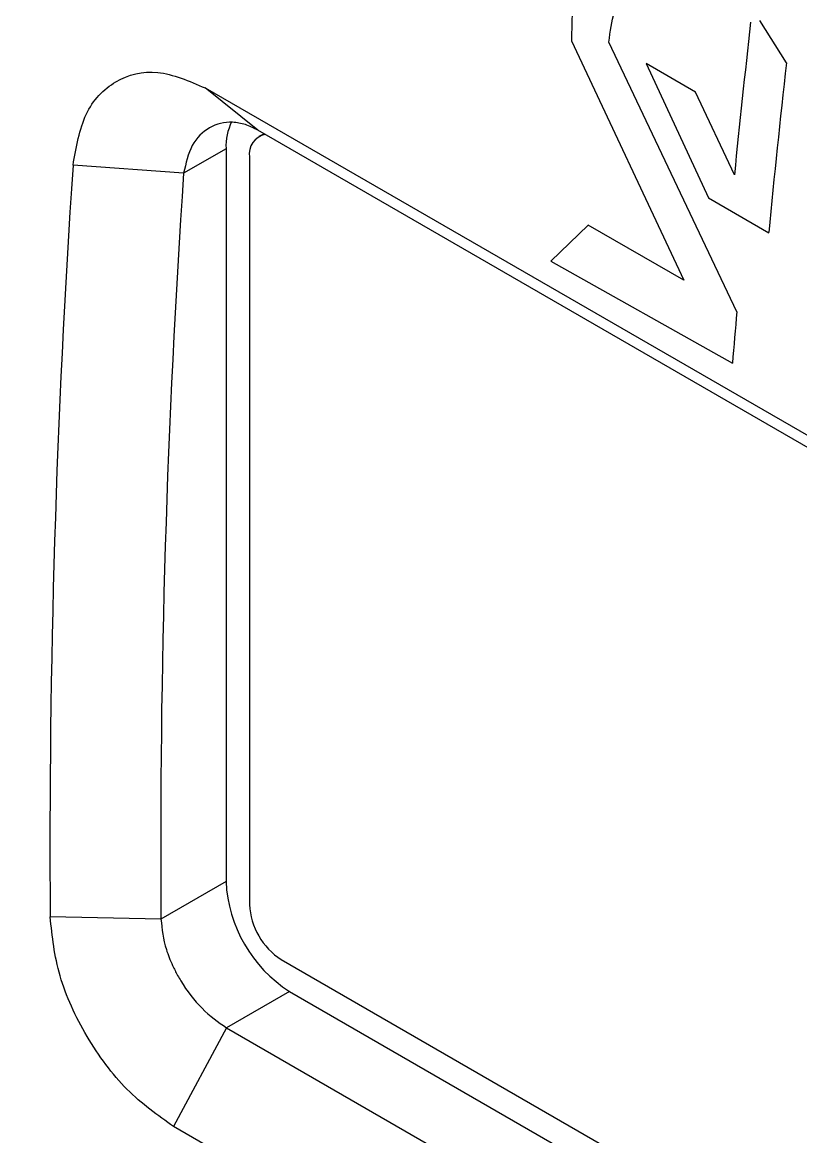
# Model space of a CAD drawing. Extents: x 75 to 2075, y 25 to 1460.
# Drawn here: x 1655.09 to 1679.86, y 798.75 to 834.23 of the extents above; entities that cross this region are included whole.
import ezdxf

# ---------------------------------------------------------------- set-up
doc = ezdxf.new("R2010")
doc.units = 0
doc.header["$LTSCALE"] = 5
doc.linetypes.add('SLD-KATı', pattern=[0])
doc.layers.get('0').update_dxf_attribs({"linetype": 'CONTINUOUS'})

msp = doc.modelspace()

# ---------------------------------------------------------------- linework, layer by layer
at = {"color": 7, "linetype": 'SLD-KATı'}
for p, q in [((1679.405, 832.932), (1678.556, 834.287)), ((1672.567, 833.633), (1676.141, 826.013)), ((1677.829, 825.012), (1673.756, 833.596)), ((1676.516, 832.003), (1674.942, 832.912)), ((1674.942, 832.912), (1676.929, 828.635)), ((1660.914, 832.135), (1715.462, 800.645)), ((1662.59, 830.79), (1660.914, 832.135)), ((1677.751, 829.373), (1676.516, 832.003)), ((1716.915, 799.429), (1662.59, 830.79)), ((1662.679, 830.624), (1662.617, 830.588)), ((1662.794, 830.672), (1662.679, 830.624)), ((1661.575, 830.203), (1660.226, 829.424)), ((1661.575, 830.203), (1661.575, 806.874)), ((1662.321, 829.934), (1662.321, 806.138)), ((1660.226, 829.424), (1656.708, 829.673)), ((1676.929, 828.635), (1678.844, 827.529)), ((1673.099, 827.77), (1671.915, 826.617)), ((1676.141, 826.013), (1673.099, 827.77)), ((1671.915, 826.617), (1677.689, 823.37)), ((1661.575, 806.874), (1659.504, 805.678)), ((1659.504, 805.678), (1655.981, 805.75)), ((1663.332, 804.388), (1718.087, 772.778)), ((1663.596, 803.374), (1661.592, 802.218)), ((1663.596, 803.374), (1718.093, 771.914)), ((1661.592, 802.218), (1659.909, 799.072)), ((1661.592, 802.218), (1716.14, 770.728)), ((1714.457, 767.582), (1659.909, 799.072))]:
    msp.add_line(p, q, dxfattribs=at)
for centre, radius, start, end in [((2040.938, 793.214), 364.982, 173.54818, 174.31436), ((2040.679, 792.673), 363.51, 173.64134, 174.49756), ((1663.396, 830.27), 1.822, 154.3429, 182.1003), ((1662.939, 830.037), 0.626, 100.3526, 189.416), ((1976.744, 807.975), 320.771, 176.12132, 180.39735), ((1977.901, 807.886), 318.405, 176.12132, 180.39735), ((2029.041, 794.129), 352.567, 174.97483, 175.24263), ((1665.962, 807.073), 4.391, 182.6055, 237.3945), ((1664.515, 806.238), 2.195, 182.6055, 237.3945)]:
    msp.add_arc(centre, radius, start, end, dxfattribs=at)
for points, knots in [([(1658.428, 775.257), (1657.539, 778.944), (1655.162, 788.803), (1653.055, 800.665), (1651.038, 814.892), (1649.497, 828.872), (1648.947, 841.573), (1648.672, 847.924)], [0, 0, 0, 0, 0.1616471, 0.4322712, 0.4998898, 0.7499449, 1, 1, 1, 1]), ([(1659.219, 774.354), (1658.836, 775.903), (1657.689, 780.551), (1655.976, 788.45), (1654.061, 798.77), (1652.371, 809.984), (1650.991, 822.139), (1649.99, 834.534), (1649.675, 842.977), (1649.517, 847.202)], [0, 0, 0, 0, 0.068045, 0.204151, 0.340419, 0.504592, 0.66905, 0.834379, 1, 1, 1, 1]), ([(1650.361, 846.484), (1650.505, 842.48), (1650.793, 834.465), (1651.923, 819.709), (1654.025, 802.356), (1656.984, 786.039), (1659.255, 776.592), (1660.009, 773.455)], [0, 0, 0, 0, 0.156572, 0.313392, 0.587524, 0.862996, 1, 1, 1, 1]), ([(1675.717, 837.135), (1675.276, 837.174), (1674.393, 837.253), (1673.292, 836.614), (1672.586, 835.359), (1672.574, 834.208), (1672.567, 833.633)], [0, 0, 0, 0, 0.250329, 0.500231, 0.750328, 1, 1, 1, 1]), ([(1673.756, 833.596), (1673.798, 833.931), (1673.881, 834.602), (1674.361, 835.311), (1674.915, 835.646), (1675.432, 835.719), (1675.709, 835.655), (1675.846, 835.624)], [0, 0, 0, 0, 0.249656, 0.499558, 0.749378, 0.87652, 1, 1, 1, 1]), ([(1656.708, 829.673), (1656.808, 830.251), (1657.007, 831.406), (1658.012, 832.443), (1659.374, 832.8), (1660.4, 832.357), (1660.914, 832.135)], [0, 0, 0, 0, 0.250862, 0.50101, 0.750322, 1, 1, 1, 1]), ([(1662.59, 830.79), (1662.457, 830.856), (1662.189, 830.99), (1661.65, 831.083), (1661.023, 830.933), (1660.441, 830.358), (1660.298, 829.736), (1660.226, 829.424)], [0, 0, 0, 0, 0.123831, 0.250331, 0.499326, 0.749367, 1, 1, 1, 1]), ([(1661.996, 726.008), (1662.001, 726.011), (1662.08, 726.055), (1661.548, 726.191), (1660.249, 726.922), (1658.11, 728.325), (1655.499, 730.333), (1652.838, 732.616), (1649.66, 735.569), (1645.934, 739.351), (1641.79, 743.974), (1638.391, 748.07), (1635.479, 751.774), (1632.725, 755.434), (1629.867, 759.426), (1626.921, 763.741), (1623.923, 768.339), (1620.636, 773.636), (1617.351, 779.223), (1614.08, 785.078), (1610.838, 791.174), (1607.425, 797.942), (1603.832, 805.451), (1601.523, 810.651), (1600.302, 813.401)], [0, 0, 0, 0, 0.00205, 0.030182, 0.064075, 0.09821, 0.132898, 0.164232, 0.190712, 0.239182, 0.287005, 0.332294, 0.361502, 0.396907, 0.44062, 0.479832, 0.525464, 0.578488, 0.640027, 0.696251, 0.759491, 0.830572, 0.910406, 1, 1, 1, 1]), ([(1597.66, 812.317), (1598.937, 809.441), (1601.338, 804.033), (1605.065, 796.264), (1608.566, 789.348), (1611.851, 783.197), (1614.912, 777.741), (1617.747, 772.915), (1620.355, 768.658), (1622.946, 764.589), (1625.531, 760.691), (1628.259, 756.752), (1631.507, 752.261), (1635.51, 747.047), (1640.244, 741.37), (1644.284, 736.959), (1647.494, 733.718), (1650.078, 731.259), (1652.924, 728.752), (1655.752, 726.508), (1658.282, 724.765), (1660.275, 723.658), (1661.638, 723.181), (1662.556, 723.11), (1663.466, 723.47), (1663.988, 724.349), (1663.995, 725.054), (1663.899, 725.432), (1663.732, 725.832), (1663.348, 726.435), (1662.594, 727.319), (1661.247, 728.596), (1659.343, 730.127), (1656.937, 731.846), (1654.152, 733.678), (1651.864, 735.03), (1650.641, 735.752)], [0, 0, 0, 0, 0.071541, 0.134514, 0.189887, 0.238523, 0.281193, 0.318576, 0.351273, 0.37981, 0.412174, 0.440383, 0.469396, 0.514009, 0.558437, 0.599303, 0.618412, 0.639977, 0.664883, 0.692297, 0.719017, 0.745141, 0.769391, 0.786891, 0.800927, 0.809821, 0.817145, 0.823239, 0.832853, 0.846867, 0.865553, 0.889346, 0.918915, 0.942329, 0.969173, 1, 1, 1, 1]), ([(1659.909, 799.072), (1659.401, 799.431), (1658.386, 800.149), (1657.089, 801.911), (1656.172, 803.894), (1656.045, 805.13), (1655.981, 805.75)], [0, 0, 0, 0, 0.2491403, 0.498566, 0.7485876, 1, 1, 1, 1]), ([(1659.504, 805.678), (1659.539, 805.358), (1659.591, 804.877), (1659.841, 804.259), (1660.008, 803.928), (1660.289, 803.447), (1660.794, 802.777), (1661.326, 802.404), (1661.592, 802.218)], [0, 0, 0, 0, 0.250222, 0.375726, 0.455615, 0.500926, 0.750377, 1, 1, 1, 1])]:
    msp.add_open_spline(points, degree=3, knots=knots, dxfattribs=at)

doc.saveas('drawing.dxf')
